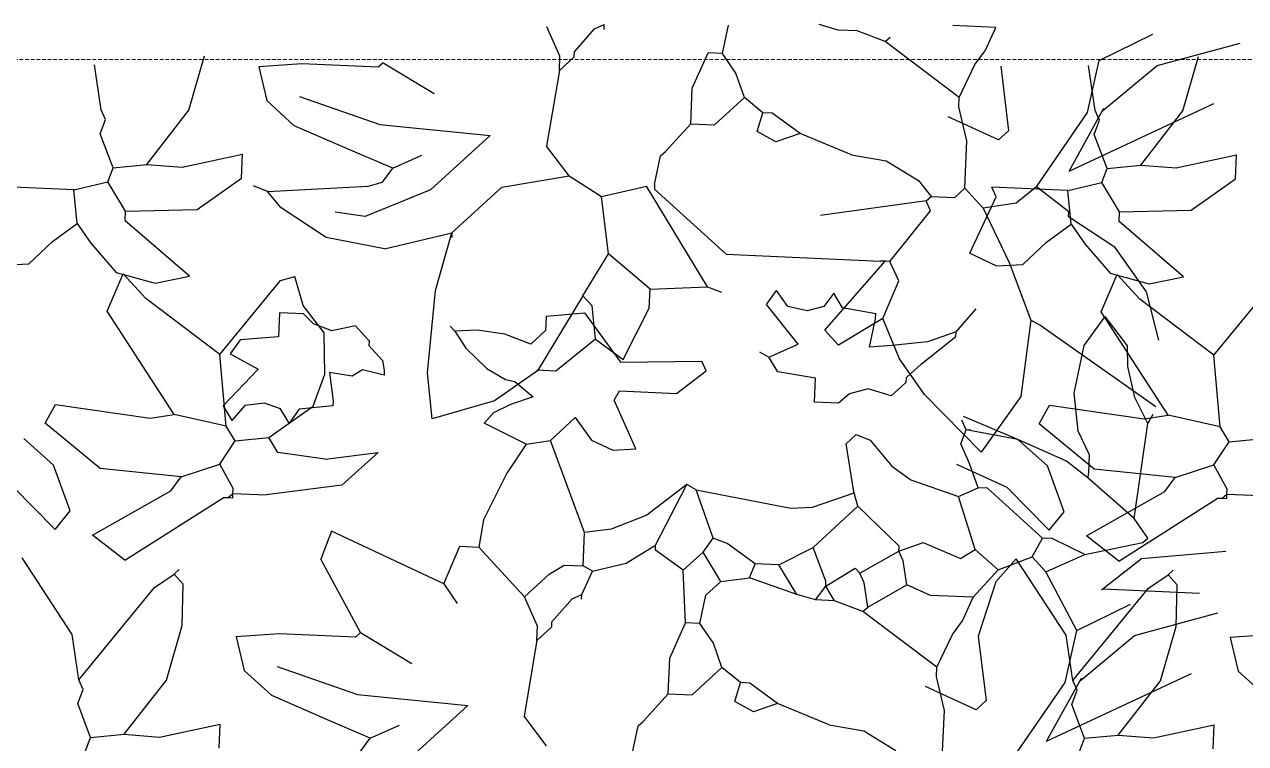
# Model space of a CAD drawing. Header units: inches. Extents: x 2960 to 8891, y 1487 to 4457.
# Drawn here: x 3115.9 to 3197.5, y 3612 to 3660.1 of the extents above; entities that cross this region are included whole.
import ezdxf

# ---------------------------------------------------------------- set-up
doc = ezdxf.new("R2010")
doc.units = ezdxf.units.IN
doc.header["$MEASUREMENT"] = 0
doc.linetypes.add('HIDDEN', pattern=[0.375, 0.25, -0.125])
doc.layers.add('A-FLOR-FTPT', color=6, linetype='HIDDEN', lineweight=13)
doc.layers.add('G-HEDGE', color=96, linetype='Continuous', lineweight=25)

msp = doc.modelspace()

# ---------------------------------------------------------------- linework, layer by layer
at = {"layer": 'A-FLOR-FTPT'}
msp.add_line((3305.903, 3657.76), (3010.413, 3657.76), dxfattribs=at)
at = {"layer": 'G-HEDGE'}
for p, q in [((3153.97, 3659.792), (3154.621, 3660.084)), ((3154.607, 3659.764), (3154.621, 3660.084)), ((3162.517, 3658.143), (3162.918, 3660.041)), ((3170.247, 3659.721), (3168.986, 3660.095)), ((3151.657, 3657.978), (3150.784, 3659.931)), ((3152.626, 3658.255), (3153.97, 3659.792)), ((3171.521, 3659.666), (3170.247, 3659.721)), ((3173.404, 3658.945), (3171.521, 3659.666)), ((3173.404, 3658.945), (3173.738, 3659.25)), ((3180.788, 3659.9), (3177.921, 3660.025)), ((3180.081, 3658.335), (3180.788, 3659.9)), ((3187.714, 3657.683), (3191.302, 3659.442)), ((3178.35, 3655.219), (3173.404, 3658.945)), ((3191.581, 3657.338), (3197.132, 3658.853)), ((3126.854, 3654.365), (3127.892, 3658.005)), ((3151.615, 3657.022), (3151.657, 3657.978)), ((3151.615, 3657.022), (3152.612, 3657.936)), ((3152.612, 3657.936), (3152.626, 3658.255)), ((3160.496, 3655.841), (3161.561, 3658.185)), ((3162.517, 3658.143), (3161.561, 3658.185)), ((3163.417, 3656.827), (3162.517, 3658.143)), ((3179.403, 3657.407), (3180.081, 3658.335)), ((3186.925, 3654.206), (3187.714, 3657.683)), ((3193.31, 3654.318), (3194.348, 3657.958)), ((3120.993, 3654.383), (3120.536, 3657.404)), ((3134.396, 3657.454), (3131.515, 3657.261)), ((3131.515, 3657.261), (3132.054, 3655.002)), ((3139.494, 3657.232), (3134.396, 3657.454)), ((3139.826, 3657.536), (3139.494, 3657.232)), ((3139.826, 3657.536), (3143.247, 3655.471)), ((3151.615, 3657.022), (3150.755, 3651.952)), ((3163.985, 3655.206), (3163.417, 3656.827)), ((3178.35, 3655.219), (3179.403, 3657.407)), ((3181.127, 3657.306), (3181.645, 3652.992)), ((3187.449, 3654.336), (3186.993, 3657.357)), ((3187.94, 3654.311), (3191.581, 3657.338)), ((3134.247, 3655.272), (3139.621, 3653.405)), ((3160.397, 3653.447), (3160.496, 3655.841)), ((3161.99, 3653.378), (3163.985, 3655.206)), ((3165.217, 3654.195), (3163.985, 3655.206)), ((3178.322, 3654.581), (3178.35, 3655.219)), ((3121.283, 3653.731), (3120.993, 3654.382)), ((3124.026, 3650.739), (3126.854, 3654.365)), ((3133.896, 3653.326), (3132.054, 3655.002)), ((3178.862, 3652.323), (3178.322, 3654.581)), ((3195.358, 3654.781), (3185.67, 3650.269)), ((3188.003, 3654.463), (3185.67, 3650.269)), ((3187.739, 3653.684), (3187.449, 3654.336)), ((3190.482, 3650.692), (3193.31, 3654.318)), ((3120.923, 3652.789), (3121.283, 3653.731)), ((3164.844, 3652.934), (3165.217, 3654.195)), ((3165.855, 3654.167), (3165.217, 3654.195)), ((3167.711, 3652.809), (3165.855, 3654.167)), ((3180.979, 3652.383), (3177.608, 3653.927)), ((3183.516, 3649.247), (3186.925, 3654.206)), ((3187.379, 3652.742), (3187.739, 3653.684)), ((3121.782, 3650.517), (3120.923, 3652.789)), ((3137.969, 3651.552), (3133.896, 3653.326)), ((3139.621, 3653.405), (3146.992, 3652.675)), ((3158.72, 3651.605), (3160.397, 3653.447)), ((3160.397, 3653.447), (3161.99, 3653.378)), ((3166.09, 3652.241), (3164.844, 3652.934)), ((3167.711, 3652.809), (3166.09, 3652.241)), ((3171.159, 3651.382), (3167.711, 3652.809)), ((3180.979, 3652.384), (3181.645, 3652.992)), ((3188.238, 3650.471), (3187.379, 3652.742)), ((3146.992, 3652.675), (3143.002, 3649.04)), ((3152.265, 3649.971), (3150.755, 3651.952)), ((3178.723, 3649.137), (3178.862, 3652.323)), ((3126.394, 3650.545), (3130.44, 3651.416)), ((3130.37, 3649.824), (3130.44, 3651.416)), ((3140.476, 3650.485), (3137.969, 3651.552)), ((3140.476, 3650.485), (3142.429, 3651.358)), ((3157.986, 3649.403), (3158.388, 3651.301)), ((3158.388, 3651.301), (3158.72, 3651.605)), ((3171.159, 3651.382), (3173.476, 3650.975)), ((3192.85, 3650.499), (3196.896, 3651.37)), ((3196.827, 3649.777), (3196.896, 3651.37)), ((3121.421, 3649.576), (3121.782, 3650.517)), ((3121.782, 3650.517), (3124.026, 3650.738)), ((3124.026, 3650.738), (3126.394, 3650.545)), ((3139.798, 3649.557), (3140.476, 3650.485)), ((3173.476, 3650.975), (3175.617, 3649.653)), ((3187.877, 3649.529), (3188.238, 3650.471)), ((3188.238, 3650.471), (3190.482, 3650.692)), ((3190.482, 3650.692), (3192.85, 3650.499)), ((3119.163, 3649.035), (3121.421, 3649.576)), ((3122.613, 3647.608), (3121.421, 3649.576)), ((3127.406, 3647.718), (3130.37, 3649.824)), ((3138.828, 3649.281), (3139.798, 3649.557)), ((3147.763, 3649.21), (3152.265, 3649.971)), ((3152.265, 3649.971), (3154.439, 3648.6)), ((3175.617, 3649.653), (3176.465, 3648.597)), ((3185.619, 3648.988), (3187.877, 3649.529)), ((3189.069, 3647.562), (3187.877, 3649.529)), ((3193.862, 3647.671), (3196.827, 3649.777)), ((3119.163, 3649.035), (3114.066, 3649.257)), ((3119.384, 3646.791), (3119.163, 3649.035)), ((3132.11, 3648.935), (3131.168, 3649.295)), ((3132.11, 3648.935), (3138.828, 3649.281)), ((3133.028, 3647.825), (3132.11, 3648.935)), ((3143.002, 3649.04), (3138.638, 3647.257)), ((3144.438, 3646.163), (3147.763, 3649.21)), ((3154.439, 3648.6), (3157.439, 3649.279)), ((3161.518, 3642.545), (3157.439, 3649.279)), ((3157.986, 3649.403), (3157.972, 3649.084)), ((3157.972, 3649.084), (3162.762, 3644.725)), ((3178.058, 3648.528), (3178.723, 3649.137)), ((3179.942, 3647.807), (3178.723, 3649.137)), ((3180.813, 3648.56), (3180.522, 3649.211)), ((3185.619, 3648.988), (3180.522, 3649.211)), ((3183.516, 3649.247), (3182.147, 3648.14)), ((3185.677, 3647.557), (3183.516, 3649.247)), ((3185.841, 3646.745), (3185.619, 3648.988)), ((3136.02, 3645.852), (3133.028, 3647.825)), ((3154.91, 3644.749), (3154.439, 3648.6)), ((3176.133, 3648.292), (3169.067, 3647.323)), ((3176.133, 3648.292), (3176.465, 3648.597)), ((3176.423, 3647.641), (3176.133, 3648.292)), ((3176.465, 3648.597), (3178.058, 3648.528)), ((3179.052, 3644.806), (3180.813, 3648.56)), ((3182.147, 3648.14), (3179.942, 3647.807)), ((3179.942, 3647.807), (3181.681, 3644.168)), ((3122.585, 3646.971), (3122.613, 3647.608)), ((3126.892, 3643.272), (3122.585, 3646.971)), ((3122.613, 3647.608), (3127.406, 3647.718)), ((3138.638, 3647.257), (3136.638, 3647.548)), ((3173.721, 3644.248), (3176.423, 3647.641)), ((3185.663, 3647.239), (3185.677, 3647.557)), ((3188.766, 3645.188), (3185.663, 3647.239)), ((3189.041, 3646.924), (3189.069, 3647.562)), ((3189.069, 3647.562), (3193.862, 3647.671)), ((3117.736, 3645.587), (3119.384, 3646.791)), ((3119.384, 3646.791), (3120.285, 3645.476)), ((3139.922, 3645.083), (3144.438, 3646.163)), ((3143.342, 3642.308), (3144.438, 3646.163)), ((3144.438, 3646.163), (3144.424, 3645.844)), ((3184.193, 3645.54), (3185.841, 3646.745)), ((3185.841, 3646.745), (3186.741, 3645.429)), ((3193.348, 3643.226), (3189.041, 3646.924)), ((3116.144, 3644.082), (3117.736, 3645.587)), ((3120.285, 3645.476), (3121.983, 3643.52)), ((3139.922, 3645.083), (3136.02, 3645.852)), ((3182.601, 3644.035), (3184.193, 3645.54)), ((3186.741, 3645.429), (3188.439, 3643.473)), ((3153.192, 3641.951), (3154.91, 3644.749)), ((3157.681, 3642.393), (3154.91, 3644.749)), ((3162.762, 3644.725), (3173.085, 3644.275)), ((3179.052, 3644.806), (3180.838, 3643.958)), ((3190.871, 3642.223), (3188.766, 3645.188)), ((3114.382, 3644.005), (3116.144, 3644.082)), ((3169.371, 3639.649), (3173.403, 3644.261)), ((3173.403, 3644.261), (3173.085, 3644.275)), ((3173.721, 3644.248), (3173.403, 3644.261)), ((3174.303, 3642.946), (3173.721, 3644.248)), ((3180.838, 3643.958), (3182.601, 3644.035)), ((3181.681, 3644.168), (3183.127, 3640.326)), ((3121.386, 3640.919), (3122.453, 3643.426)), ((3121.983, 3643.52), (3124.59, 3642.792)), ((3123.975, 3641.763), (3122.453, 3643.426)), ((3124.59, 3642.792), (3126.892, 3643.272)), ((3128.921, 3638.036), (3132.966, 3642.968)), ((3132.966, 3642.968), (3133.936, 3643.244)), ((3134.489, 3641.305), (3133.936, 3643.244)), ((3173.236, 3640.438), (3174.303, 3642.946)), ((3187.842, 3640.872), (3188.909, 3643.379)), ((3188.439, 3643.473), (3191.046, 3642.746)), ((3190.432, 3641.716), (3188.909, 3643.379)), ((3191.046, 3642.746), (3193.348, 3643.226)), ((3195.377, 3637.989), (3199.423, 3642.921)), ((3142.808, 3636.802), (3143.342, 3642.308)), ((3157.625, 3641.119), (3157.681, 3642.393)), ((3157.681, 3642.393), (3161.518, 3642.545)), ((3161.518, 3642.545), (3162.46, 3642.185)), ((3165.457, 3641.374), (3166.135, 3642.302)), ((3166.896, 3641.226), (3166.135, 3642.302)), ((3169.958, 3642.135), (3169.296, 3641.235)), ((3170.554, 3641.151), (3169.958, 3642.135)), ((3191.687, 3638.995), (3190.871, 3642.223)), ((3128.921, 3638.036), (3123.975, 3641.763)), ((3135.902, 3639.474), (3134.489, 3641.305)), ((3153.192, 3641.951), (3150.144, 3636.943)), ((3153.802, 3641.286), (3153.192, 3641.951)), ((3154.023, 3639.042), (3153.802, 3641.286)), ((3167.575, 3638.727), (3165.457, 3641.374)), ((3195.377, 3637.989), (3190.432, 3641.716)), ((3125.873, 3634.019), (3121.386, 3640.919)), ((3132.916, 3640.809), (3132.846, 3639.216)), ((3134.509, 3640.74), (3132.916, 3640.809)), ((3135.181, 3640.067), (3134.509, 3640.74)), ((3150.738, 3640.596), (3150.697, 3639.641)), ((3150.738, 3640.596), (3153.301, 3640.804)), ((3153.301, 3640.804), (3155.712, 3637.507)), ((3155.879, 3637.683), (3157.625, 3641.119)), ((3168.192, 3640.941), (3166.896, 3641.226)), ((3169.296, 3641.235), (3168.192, 3640.941)), ((3173.236, 3640.438), (3170.286, 3638.652)), ((3172.77, 3640.736), (3170.554, 3641.151)), ((3172.756, 3640.417), (3172.77, 3640.736)), ((3174.364, 3637.73), (3173.236, 3640.438)), ((3178.145, 3639.544), (3179.489, 3641.081)), ((3188.085, 3640.564), (3186.686, 3638.618)), ((3192.329, 3633.973), (3187.842, 3640.872)), ((3188.085, 3640.564), (3189.595, 3638.583)), ((3136.416, 3639.613), (3135.181, 3640.067)), ((3137.986, 3639.949), (3136.416, 3639.613)), ((3138.595, 3639.284), (3137.986, 3639.949)), ((3144.63, 3639.586), (3144.325, 3639.918)), ((3146.111, 3639.643), (3144.629, 3639.586)), ((3147.976, 3639.378), (3146.111, 3639.643)), ((3150.697, 3639.641), (3149.699, 3638.726)), ((3170.286, 3638.652), (3169.371, 3639.649)), ((3172.355, 3638.519), (3172.756, 3640.417)), ((3183.127, 3640.326), (3182.464, 3635.227)), ((3183.75, 3639.98), (3183.127, 3640.326)), ((3191.492, 3634.536), (3183.75, 3639.98)), ((3130.284, 3639.009), (3129.605, 3638.081)), ((3132.846, 3639.216), (3130.284, 3639.009)), ((3135.928, 3636.709), (3135.902, 3639.474)), ((3138.595, 3639.284), (3138.9, 3638.952)), ((3138.9, 3638.952), (3138.887, 3638.634)), ((3144.629, 3639.586), (3145.356, 3638.448)), ((3149.699, 3638.726), (3147.976, 3639.378)), ((3154.023, 3639.042), (3151.376, 3636.922)), ((3154.023, 3639.042), (3155.879, 3637.683)), ((3176.228, 3638.876), (3173.872, 3638.636)), ((3175.818, 3637.41), (3178.131, 3639.225)), ((3178.145, 3639.544), (3176.228, 3638.876)), ((3178.131, 3639.225), (3178.145, 3639.544)), ((3129.349, 3633.229), (3128.921, 3638.036)), ((3129.605, 3638.081), (3131.475, 3637.041)), ((3138.887, 3638.634), (3139.801, 3637.636)), ((3145.356, 3638.448), (3146.763, 3637.096)), ((3164.998, 3638.202), (3165.622, 3637.855)), ((3165.622, 3637.855), (3167.575, 3638.727)), ((3173.872, 3638.636), (3172.355, 3638.519)), ((3186.686, 3638.618), (3186.003, 3635.448)), ((3189.625, 3637.233), (3189.595, 3638.583)), ((3195.805, 3633.182), (3195.377, 3637.989)), ((3139.801, 3637.636), (3139.908, 3636.974)), ((3155.712, 3637.507), (3161.141, 3637.589)), ((3161.433, 3636.938), (3161.141, 3637.589)), ((3166.218, 3636.871), (3165.622, 3637.855)), ((3176.02, 3635.354), (3174.364, 3637.73)), ((3174.82, 3636.496), (3175.818, 3637.41)), ((3190.08, 3635.156), (3189.625, 3637.233)), ((3131.475, 3637.041), (3129.134, 3634.59)), ((3135.154, 3634.572), (3135.928, 3636.709)), ((3136.254, 3636.833), (3136.489, 3634.908)), ((3137.756, 3636.584), (3136.254, 3636.833)), ((3138.466, 3636.997), (3137.756, 3636.584)), ((3139.894, 3636.655), (3138.466, 3636.997)), ((3139.908, 3636.974), (3139.894, 3636.655)), ((3143.114, 3633.718), (3142.808, 3636.802)), ((3146.763, 3637.096), (3148.021, 3636.366)), ((3150.144, 3636.943), (3147.27, 3634.919)), ((3148.021, 3636.366), (3148.632, 3636.219)), ((3151.376, 3636.922), (3150.102, 3636.978)), ((3159.452, 3635.428), (3161.433, 3636.938)), ((3168.752, 3636.442), (3166.218, 3636.871)), ((3168.683, 3634.848), (3168.752, 3636.442)), ((3174.806, 3636.178), (3174.82, 3636.496)), ((3148.632, 3636.219), (3149.866, 3635.208)), ((3155.281, 3634.971), (3155.628, 3635.595)), ((3155.628, 3635.595), (3159.452, 3635.428)), ((3172.273, 3635.735), (3171.004, 3635.391)), ((3173.809, 3635.264), (3172.273, 3635.735)), ((3174.473, 3635.873), (3173.809, 3635.264)), ((3174.473, 3635.873), (3174.806, 3636.178)), ((3131.897, 3634.783), (3130.581, 3634.612)), ((3132.971, 3634.393), (3131.897, 3634.783)), ((3136.489, 3634.908), (3136.475, 3634.588)), ((3147.27, 3634.919), (3143.114, 3633.718)), ((3149.866, 3635.208), (3148.358, 3634.693)), ((3156.736, 3631.716), (3155.281, 3634.971)), ((3170.276, 3634.779), (3168.683, 3634.848)), ((3171.004, 3635.391), (3170.276, 3634.779)), ((3179.81, 3631.504), (3176.02, 3635.354)), ((3182.464, 3635.227), (3179.81, 3631.504)), ((3186.003, 3635.448), (3186.274, 3632.923)), ((3190.966, 3633.416), (3190.08, 3635.156)), ((3117.229, 3633.439), (3117.921, 3634.685)), ((3117.921, 3634.685), (3124.266, 3633.771)), ((3124.266, 3633.771), (3125.873, 3634.019)), ((3129.349, 3633.229), (3125.873, 3634.019)), ((3129.134, 3634.59), (3129.729, 3633.606)), ((3130.581, 3634.612), (3129.729, 3633.606)), ((3132.189, 3632.468), (3135.154, 3634.572)), ((3133.552, 3633.439), (3132.971, 3634.393)), ((3134.231, 3634.367), (3133.552, 3633.439)), ((3136.475, 3634.588), (3134.231, 3634.367)), ((3147.219, 3634.128), (3146.596, 3633.435)), ((3148.358, 3634.693), (3147.219, 3634.128)), ((3183.685, 3633.392), (3184.377, 3634.638)), ((3184.377, 3634.638), (3190.722, 3633.724)), ((3190.722, 3633.724), (3192.329, 3633.973)), ((3190.966, 3633.416), (3191.312, 3634.039)), ((3195.805, 3633.182), (3192.329, 3633.973)), ((3120.927, 3630.405), (3117.229, 3633.439)), ((3129.945, 3632.245), (3129.349, 3633.229)), ((3149.407, 3632.036), (3146.596, 3633.435)), ((3151.015, 3632.284), (3152.678, 3633.808)), ((3152.678, 3633.808), (3153.766, 3632.307)), ((3178.817, 3632.988), (3178.526, 3633.639)), ((3182.269, 3632.355), (3178.629, 3633.878)), ((3187.383, 3630.358), (3183.685, 3633.392)), ((3190.051, 3627.072), (3190.966, 3633.416)), ((3196.401, 3632.199), (3195.805, 3633.182)), ((3117.787, 3630.626), (3115.813, 3632.401)), ((3129.945, 3632.245), (3132.189, 3632.468)), ((3132.785, 3631.484), (3132.189, 3632.468)), ((3149.407, 3632.036), (3151.015, 3632.284)), ((3153.3, 3626.12), (3151.015, 3632.284)), ((3153.766, 3632.307), (3155.202, 3631.63)), ((3170.796, 3632.061), (3171.461, 3632.671)), ((3171.461, 3632.671), (3172.403, 3632.31)), ((3172.403, 3632.31), (3173.847, 3630.551)), ((3178.457, 3632.046), (3178.817, 3632.988)), ((3179.135, 3632.974), (3178.817, 3632.988)), ((3182.269, 3632.355), (3178.817, 3632.988)), ((3184.244, 3630.579), (3182.269, 3632.355)), ((3185.532, 3630.898), (3182.269, 3632.355)), ((3186.274, 3632.923), (3187.045, 3631.352)), ((3196.401, 3632.199), (3198.645, 3632.421)), ((3128.92, 3630.695), (3129.945, 3632.245)), ((3135.957, 3631.026), (3132.785, 3631.484)), ((3135.957, 3631.026), (3139.511, 3631.485)), ((3139.511, 3631.485), (3137.07, 3629.288)), ((3149.407, 3632.036), (3148.099, 3630.097)), ((3155.202, 3631.63), (3156.736, 3631.716)), ((3171.294, 3628.847), (3170.796, 3632.061)), ((3179.038, 3630.744), (3178.457, 3632.046)), ((3195.376, 3630.648), (3196.401, 3632.199)), ((3126.329, 3629.85), (3128.92, 3630.695)), ((3129.806, 3629.06), (3128.92, 3630.695)), ((3178.172, 3630.706), (3181.543, 3629.161)), ((3179.606, 3629.123), (3179.038, 3630.744)), ((3186.976, 3629.759), (3185.532, 3630.898)), ((3187.045, 3631.352), (3186.99, 3630.078)), ((3192.785, 3629.803), (3195.376, 3630.648)), ((3196.262, 3629.013), (3195.376, 3630.648)), ((3118.919, 3627.565), (3117.787, 3630.626)), ((3126.329, 3629.85), (3120.927, 3630.405)), ((3125.651, 3628.922), (3126.329, 3629.85)), ((3148.099, 3630.097), (3146.556, 3626.97)), ((3173.847, 3630.551), (3175.116, 3629.639)), ((3185.375, 3627.518), (3184.244, 3630.579)), ((3186.976, 3629.759), (3186.99, 3630.078)), ((3192.785, 3629.803), (3187.383, 3630.358)), ((3115.087, 3629.208), (3117.908, 3626.333)), ((3129.792, 3628.741), (3129.806, 3629.06)), ((3137.07, 3629.288), (3132.022, 3628.644)), ((3160.144, 3629.333), (3157.475, 3627.293)), ((3158.051, 3625.274), (3160.144, 3629.333)), ((3160.766, 3628.986), (3160.144, 3629.333)), ((3175.116, 3629.639), (3178.304, 3628.542)), ((3178.304, 3628.542), (3179.606, 3629.123)), ((3180.243, 3629.095), (3179.606, 3629.123)), ((3183.928, 3625.742), (3180.243, 3629.095)), ((3181.543, 3629.161), (3184.364, 3626.286)), ((3190.051, 3627.072), (3186.976, 3629.759)), ((3192.107, 3628.875), (3192.785, 3629.803)), ((3196.248, 3628.695), (3196.262, 3629.013)), ((3120.413, 3625.958), (3125.651, 3628.922)), ((3122.575, 3624.268), (3129.141, 3628.45)), ((3129.46, 3628.436), (3129.141, 3628.45)), ((3129.46, 3628.436), (3129.792, 3628.741)), ((3129.778, 3628.422), (3129.46, 3628.436)), ((3129.778, 3628.422), (3129.792, 3628.741)), ((3129.792, 3628.741), (3132.022, 3628.644)), ((3160.766, 3628.986), (3167.097, 3627.753)), ((3161.902, 3625.745), (3160.766, 3628.986)), ((3168.547, 3627.811), (3171.316, 3628.776)), ((3171.572, 3627.878), (3171.294, 3628.847)), ((3179.425, 3624.981), (3178.304, 3628.542)), ((3186.87, 3625.911), (3192.107, 3628.875)), ((3189.031, 3624.221), (3195.597, 3628.403)), ((3195.916, 3628.389), (3195.597, 3628.403)), ((3195.916, 3628.389), (3196.248, 3628.695)), ((3196.234, 3628.375), (3195.916, 3628.389)), ((3196.234, 3628.375), (3196.248, 3628.695)), ((3196.248, 3628.695), (3198.478, 3628.598)), ((3117.908, 3626.333), (3118.919, 3627.565)), ((3167.097, 3627.753), (3168.547, 3627.811)), ((3168.579, 3625.135), (3171.572, 3627.878)), ((3174.328, 3625.203), (3171.572, 3627.878)), ((3184.364, 3626.286), (3185.375, 3627.518)), ((3146.556, 3626.97), (3146.234, 3625.152)), ((3157.475, 3627.293), (3155.089, 3626.352)), ((3190.951, 3625.755), (3190.051, 3627.072)), ((3122.575, 3624.268), (3120.413, 3625.958)), ((3136.386, 3626.219), (3135.665, 3624.335)), ((3143.893, 3622.7), (3136.386, 3626.219)), ((3153.203, 3623.89), (3153.3, 3626.12)), ((3155.089, 3626.352), (3153.3, 3626.12)), ((3161.223, 3624.817), (3161.902, 3625.745)), ((3162.844, 3625.385), (3161.902, 3625.745)), ((3183.235, 3624.496), (3183.928, 3625.742)), ((3184.564, 3625.715), (3183.928, 3625.742)), ((3189.031, 3624.221), (3186.87, 3625.911)), ((3190.619, 3625.451), (3190.951, 3625.755)), ((3143.893, 3622.7), (3144.96, 3625.207)), ((3144.96, 3625.207), (3146.234, 3625.152)), ((3149.282, 3621.826), (3146.234, 3625.152)), ((3156.084, 3624.084), (3158.051, 3625.274)), ((3158.037, 3624.956), (3158.051, 3625.274)), ((3159.893, 3623.599), (3158.037, 3624.956)), ((3164.7, 3624.027), (3162.844, 3625.385)), ((3166.293, 3623.957), (3168.579, 3625.135)), ((3169.438, 3622.863), (3168.579, 3625.135)), ((3174.314, 3624.885), (3175.934, 3625.452)), ((3174.314, 3624.885), (3174.328, 3625.203)), ((3175.934, 3625.452), (3178.442, 3624.385)), ((3178.442, 3624.385), (3179.425, 3624.981)), ((3180.963, 3623.638), (3179.425, 3624.981)), ((3186.754, 3624.662), (3184.564, 3625.715)), ((3186.754, 3624.662), (3190.619, 3625.451)), ((3119.035, 3619.299), (3115.696, 3624.423)), ((3138.324, 3619.431), (3135.665, 3624.335)), ((3159.893, 3623.599), (3161.223, 3624.817)), ((3162.414, 3622.85), (3161.223, 3624.817)), ((3171.695, 3623.403), (3174.314, 3624.885)), ((3174.605, 3624.234), (3174.314, 3624.885)), ((3174.853, 3622.626), (3174.605, 3624.234)), ((3182.152, 3624.376), (3180.808, 3622.839)), ((3180.963, 3623.638), (3183.235, 3624.496)), ((3185.491, 3619.252), (3182.152, 3624.377)), ((3184.149, 3623.499), (3183.235, 3624.496)), ((3184.149, 3623.499), (3186.754, 3624.662)), ((3190.536, 3624.359), (3187.872, 3622.27)), ((3196.171, 3624.848), (3190.536, 3624.359)), ((3124.548, 3622.441), (3125.864, 3623.342)), ((3125.864, 3623.342), (3126.196, 3623.646)), ((3126.473, 3622.676), (3125.864, 3623.342)), ((3149.282, 3621.826), (3150.944, 3623.35)), ((3150.944, 3623.35), (3151.928, 3623.946)), ((3151.928, 3623.946), (3153.203, 3623.89)), ((3153.119, 3621.979), (3153.825, 3623.543)), ((3153.825, 3623.543), (3153.203, 3623.89)), ((3153.825, 3623.543), (3156.084, 3624.084)), ((3160.059, 3620.08), (3159.893, 3623.599)), ((3164.339, 3623.085), (3164.7, 3624.027)), ((3166.293, 3623.957), (3164.7, 3624.027)), ((3167.484, 3621.99), (3166.293, 3623.957)), ((3169.424, 3622.544), (3171.391, 3623.735)), ((3171.391, 3623.735), (3171.695, 3623.403)), ((3171.986, 3622.751), (3171.695, 3623.403)), ((3179.286, 3621.795), (3180.963, 3623.638)), ((3186.212, 3619.578), (3184.149, 3623.499)), ((3191.004, 3622.395), (3192.32, 3623.295)), ((3192.32, 3623.295), (3192.652, 3623.599)), ((3192.929, 3622.63), (3192.32, 3623.295)), ((3126.39, 3619.9), (3126.473, 3622.676)), ((3143.893, 3622.7), (3144.794, 3621.384)), ((3161.416, 3621.936), (3162.414, 3622.85)), ((3162.414, 3622.85), (3164.339, 3623.085)), ((3167.484, 3621.99), (3164.339, 3623.085)), ((3168.745, 3621.616), (3169.424, 3622.544)), ((3169.424, 3622.544), (3169.438, 3622.863)), ((3170.019, 3621.561), (3169.424, 3622.544)), ((3172.236, 3621.145), (3171.986, 3622.751)), ((3172.236, 3621.145), (3174.853, 3622.626)), ((3176.419, 3621.92), (3174.853, 3622.626)), ((3180.808, 3622.839), (3179.625, 3619.201)), ((3192.846, 3619.853), (3192.929, 3622.63)), ((3119.491, 3616.277), (3124.548, 3622.441)), ((3150.155, 3619.873), (3149.282, 3621.826)), ((3151.124, 3620.15), (3152.468, 3621.687)), ((3152.468, 3621.687), (3153.119, 3621.979)), ((3153.105, 3621.659), (3153.119, 3621.979)), ((3161.015, 3620.038), (3161.416, 3621.936)), ((3168.745, 3621.616), (3167.484, 3621.99)), ((3179.286, 3621.795), (3176.419, 3621.92)), ((3178.579, 3620.23), (3179.286, 3621.795)), ((3185.947, 3616.231), (3191.004, 3622.395)), ((3187.977, 3622.36), (3194.411, 3622.079)), ((3170.019, 3621.561), (3168.745, 3621.616)), ((3171.903, 3620.84), (3170.019, 3621.561)), ((3171.903, 3620.84), (3172.236, 3621.145)), ((3186.212, 3619.578), (3189.8, 3621.337)), ((3151.11, 3619.831), (3151.124, 3620.15)), ((3158.994, 3617.736), (3160.059, 3620.08)), ((3161.015, 3620.038), (3160.059, 3620.08)), ((3161.915, 3618.722), (3161.015, 3620.038)), ((3176.848, 3617.113), (3171.903, 3620.84)), ((3177.901, 3619.302), (3178.579, 3620.23)), ((3190.079, 3619.233), (3195.63, 3620.748)), ((3119.491, 3616.278), (3119.035, 3619.299)), ((3125.352, 3616.259), (3126.39, 3619.9)), ((3132.894, 3619.349), (3130.013, 3619.155)), ((3137.992, 3619.126), (3132.894, 3619.349)), ((3138.324, 3619.431), (3137.992, 3619.126)), ((3138.324, 3619.431), (3141.746, 3617.366)), ((3150.113, 3618.917), (3150.155, 3619.873)), ((3150.113, 3618.917), (3151.11, 3619.831)), ((3176.848, 3617.113), (3177.901, 3619.302)), ((3185.423, 3616.101), (3186.212, 3619.578)), ((3185.947, 3616.231), (3185.491, 3619.252)), ((3186.438, 3616.206), (3190.079, 3619.233)), ((3191.808, 3616.213), (3192.846, 3619.853)), ((3199.351, 3619.302), (3196.469, 3619.109)), ((3130.013, 3619.155), (3130.552, 3616.897)), ((3150.113, 3618.917), (3149.253, 3613.847)), ((3162.483, 3617.101), (3161.915, 3618.722)), ((3179.625, 3619.201), (3180.143, 3614.887)), ((3196.469, 3619.109), (3197.008, 3616.85)), ((3158.895, 3615.342), (3158.994, 3617.736)), ((3132.395, 3615.221), (3130.552, 3616.897)), ((3132.745, 3617.167), (3138.119, 3615.3)), ((3160.488, 3615.273), (3162.483, 3617.101)), ((3163.716, 3616.09), (3162.483, 3617.101)), ((3176.82, 3616.476), (3176.848, 3617.113)), ((3198.851, 3615.174), (3197.008, 3616.85)), ((3119.781, 3615.626), (3119.491, 3616.277)), ((3122.524, 3612.634), (3125.352, 3616.259)), ((3163.342, 3614.829), (3163.716, 3616.09)), ((3164.353, 3616.062), (3163.716, 3616.09)), ((3166.209, 3614.704), (3164.353, 3616.062)), ((3177.36, 3614.218), (3176.82, 3616.476)), ((3182.014, 3611.142), (3185.423, 3616.101)), ((3193.856, 3616.676), (3184.168, 3612.164)), ((3186.501, 3616.358), (3184.168, 3612.164)), ((3186.238, 3615.579), (3185.947, 3616.231)), ((3188.98, 3612.587), (3191.808, 3616.213)), ((3119.421, 3614.684), (3119.781, 3615.626)), ((3136.468, 3613.447), (3132.395, 3615.221)), ((3138.119, 3615.3), (3145.49, 3614.57)), ((3157.218, 3613.5), (3158.895, 3615.342)), ((3158.895, 3615.342), (3160.488, 3615.273)), ((3179.477, 3614.278), (3176.106, 3615.822)), ((3185.878, 3614.637), (3186.238, 3615.579)), ((3120.28, 3612.412), (3119.421, 3614.684)), ((3145.49, 3614.57), (3141.5, 3610.935)), ((3164.588, 3614.136), (3163.342, 3614.829)), ((3166.209, 3614.704), (3164.588, 3614.136)), ((3169.658, 3613.277), (3166.209, 3614.704)), ((3179.477, 3614.278), (3180.143, 3614.887)), ((3186.736, 3612.366), (3185.878, 3614.637)), ((3150.763, 3611.866), (3149.253, 3613.847)), ((3156.886, 3613.196), (3157.218, 3613.5)), ((3177.221, 3611.032), (3177.36, 3614.218)), ((3124.892, 3612.44), (3128.938, 3613.311)), ((3128.869, 3611.719), (3128.938, 3613.311)), ((3138.974, 3612.38), (3136.468, 3613.447)), ((3138.974, 3612.38), (3140.927, 3613.253)), ((3156.484, 3611.298), (3156.886, 3613.196)), ((3169.658, 3613.277), (3171.974, 3612.87)), ((3171.974, 3612.87), (3174.115, 3611.548)), ((3191.348, 3612.394), (3195.394, 3613.265)), ((3195.325, 3611.672), (3195.394, 3613.265)), ((3119.919, 3611.47), (3120.28, 3612.412)), ((3120.28, 3612.412), (3122.524, 3612.633)), ((3122.524, 3612.633), (3124.892, 3612.44)), ((3138.296, 3611.452), (3138.974, 3612.38)), ((3186.375, 3611.424), (3186.736, 3612.366)), ((3186.736, 3612.366), (3188.98, 3612.587)), ((3188.98, 3612.587), (3191.348, 3612.394))]:
    msp.add_line(p, q, dxfattribs=at)
msp.add_arc((3162.762, 3644.725), 0.0000399, 227.3475, 267.15048, dxfattribs=at)

doc.saveas('drawing.dxf')
